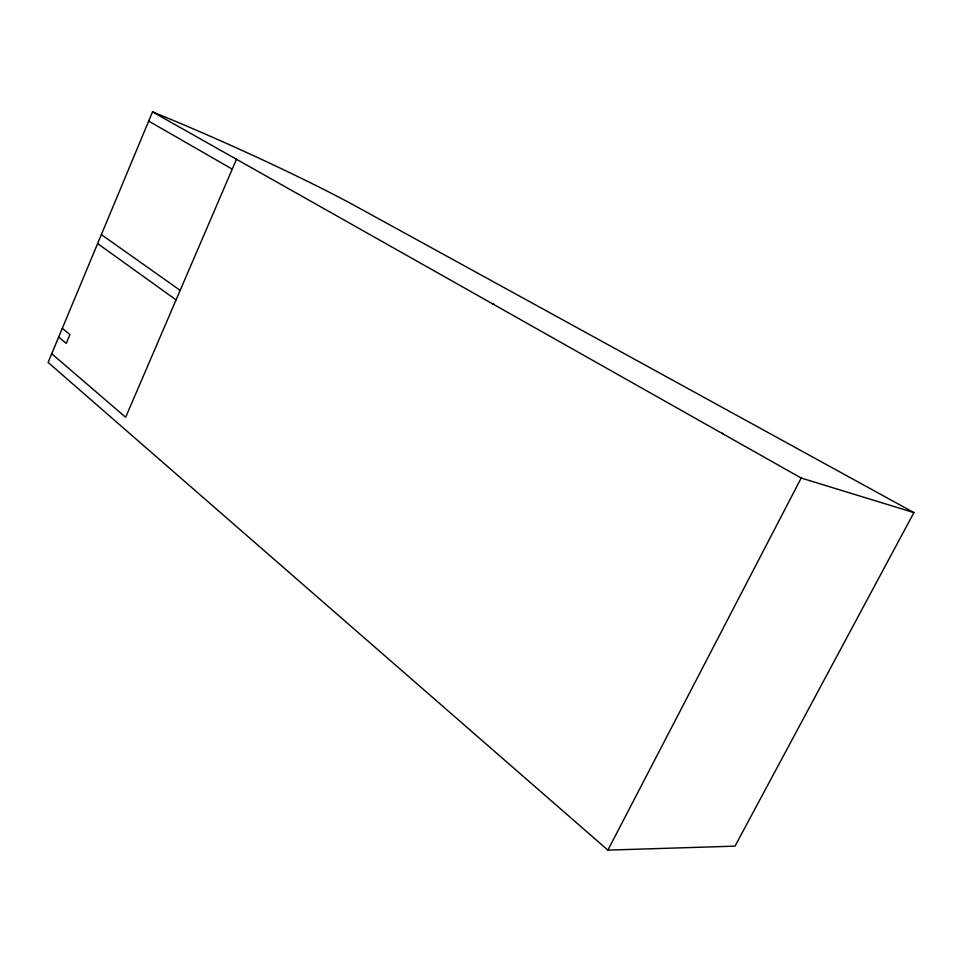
<?xml version="1.0" encoding="UTF-8"?>
<svg xmlns="http://www.w3.org/2000/svg" width="962" height="962" viewBox="0 0 962 962"><rect width="100%" height="100%" fill="white"/><g stroke="black" fill="none" stroke-linecap="round" stroke-linejoin="round"><path stroke-width="1.44" d="M152.525 111.881L48.1 362.421L607.888 850.119L735.004 846.139L913.9 512.602L357.022 206.89A174.759 11.592 24.3 0 0 152.525 111.881L801.19 478.042L913.9 512.602M236.484 159.283L125.649 417.28L51.72 353.727M607.888 850.119L801.19 478.042M721.753 433.201L723.364 433.73M492.544 303.824L494.203 304.425M148.689 121.104L232.251 169.132M101.371 234.632L180.171 290.356M97.643 243.566L176.07 299.904M62.302 328.331L69.913 334.62L66.234 343.41L58.67 337.073"/></g></svg>
